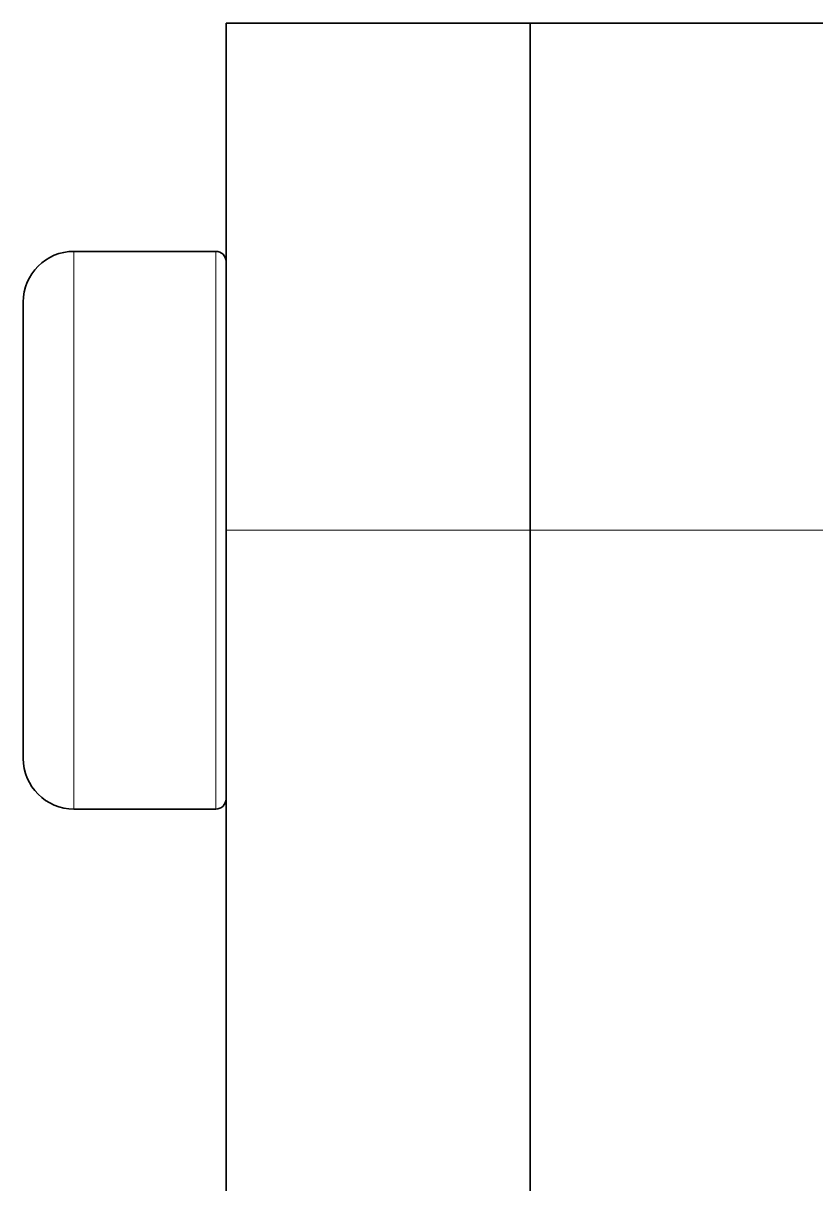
# Model space of a CAD drawing. Extents: x 218 to 1434, y 54 to 743.
# Drawn here: x 250.04 to 257.86, y 424.53 to 435.97 of the extents above; entities that cross this region are included whole.
import ezdxf

# ---------------------------------------------------------------- set-up
doc = ezdxf.new("R2010")
doc.units = 0

msp = doc.modelspace()

# ---------------------------------------------------------------- linework, layer by layer
at = {"color": 7, "lineweight": 35, "ltscale": 0.075}
for p, q in [((255.045, 435.97), (252.045, 435.97)), ((258.045, 435.97), (255.045, 435.97))]:
    msp.add_line(p, q, dxfattribs=at)
at = {"color": 7, "lineweight": 35, "ltscale": 0.058688}
msp.add_line((252.045, 435.97), (252.045, 433.622), dxfattribs=at)
at = {"color": 7, "lineweight": 35, "ltscale": 0.125}
for p, q in [((252.045, 435.97), (252.045, 430.97)), ((255.045, 435.97), (255.045, 430.97)), ((255.045, 435.97), (255.045, 430.97))]:
    msp.add_line(p, q, dxfattribs=at)
at = {"color": 7, "lineweight": 13, "ltscale": 0.129084}
for p, q in [((250.545, 433.72), (250.545, 428.556)), ((251.945, 433.72), (251.945, 428.556))]:
    msp.add_line(p, q, dxfattribs=at)
at = {"color": 7, "lineweight": 35, "ltscale": 0.035}
for p, q in [((251.945, 433.72), (250.545, 433.72)), ((251.945, 428.22), (250.545, 428.22))]:
    msp.add_line(p, q, dxfattribs=at)
at = {"color": 7, "lineweight": 35, "ltscale": 0.12439}
msp.add_line((252.045, 433.62), (252.045, 428.644), dxfattribs=at)
at = {"color": 7, "lineweight": 35, "ltscale": 0.105614}
msp.add_line((250.045, 433.22), (250.045, 428.995), dxfattribs=at)
at = {"color": 7, "lineweight": 35, "ltscale": 0.04125}
for p, q in [((252.045, 432.62), (252.045, 430.97)), ((252.045, 430.97), (252.045, 429.32))]:
    msp.add_line(p, q, dxfattribs=at)
at = {"color": 7, "lineweight": 13, "ltscale": 0.075}
for p, q in [((255.045, 430.97), (252.045, 430.97)), ((258.045, 430.97), (255.045, 430.97))]:
    msp.add_line(p, q, dxfattribs=at)
at = {"color": 7, "lineweight": 35}
for p, q in [((252.045, 410.03), (252.045, 430.97)), ((255.045, 410.03), (255.045, 430.97)), ((255.045, 410.03), (255.045, 430.97))]:
    msp.add_line(p, q, dxfattribs=at)
at = {"color": 7, "lineweight": 35, "ltscale": 0.006886}
msp.add_line((250.045, 428.995), (250.045, 428.72), dxfattribs=at)
at = {"color": 7, "lineweight": 35, "ltscale": 0.00811}
msp.add_line((252.045, 428.644), (252.045, 428.32), dxfattribs=at)
at = {"color": 7, "lineweight": 13, "ltscale": 0.008416}
for p, q in [((250.545, 428.556), (250.545, 428.22)), ((251.945, 428.556), (251.945, 428.22))]:
    msp.add_line(p, q, dxfattribs=at)
at = {"color": 7, "lineweight": 35, "ltscale": 0.390668}
msp.add_line((252.045, 428.313), (252.045, 412.686), dxfattribs=at)
at = {"color": 7, "lineweight": 35}
for centre, radius, start, end in [((250.545, 433.22), 0.5, 90, 180), ((251.945, 433.62), 0.1, 0.0336, 89.9664), ((250.545, 428.72), 0.5, 180, 270), ((251.945, 428.32), 0.1, 270.0336, 359.9664)]:
    msp.add_arc(centre, radius, start, end, dxfattribs=at)

doc.saveas('drawing.dxf')
